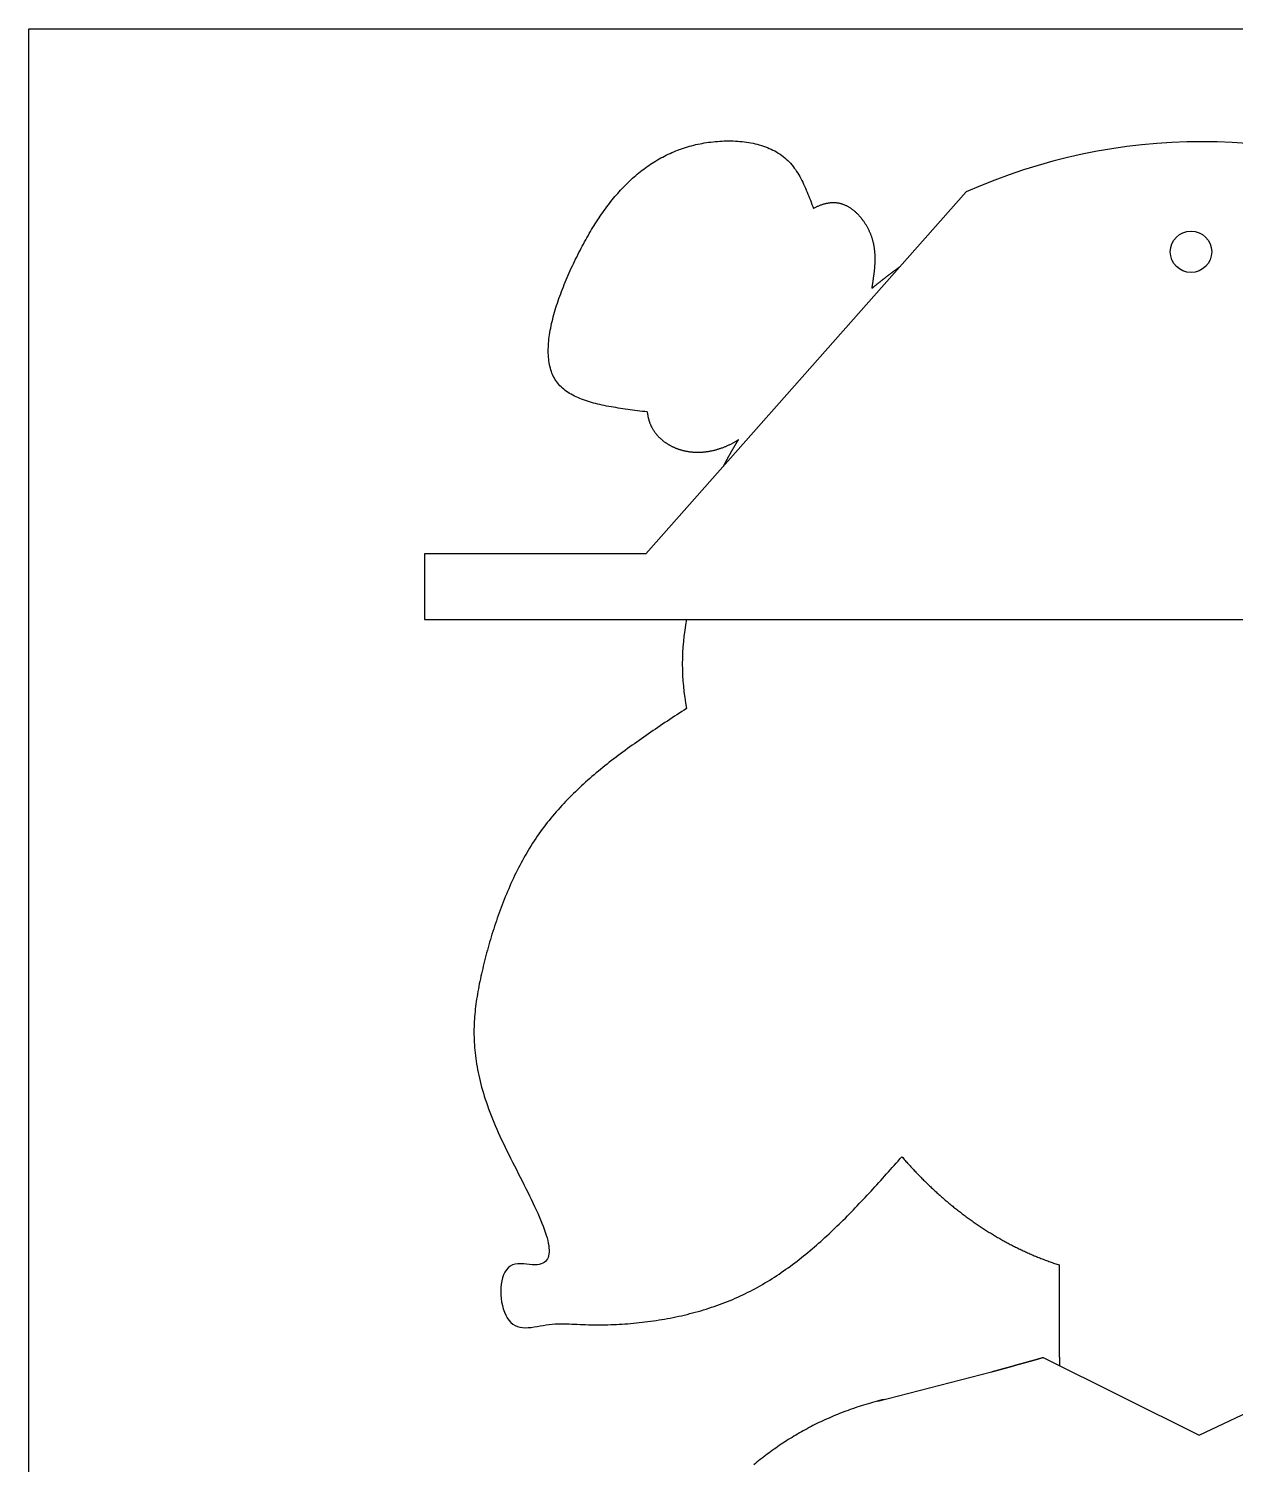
# Model space of a CAD drawing. Header units: millimetres. Extents: x 289 to 9778, y -894 to 6380.
# Drawn here: x 8037 to 8328.6, y 616.8 to 963.6 of the extents above; entities that cross this region are included whole.
import ezdxf

# ---------------------------------------------------------------- set-up
doc = ezdxf.new("R2010")
doc.units = ezdxf.units.MM
doc.layers.add('RANGO', color=6, linetype='Continuous')

msp = doc.modelspace()

# ---------------------------------------------------------------- linework, layer by layer
for p, q in [((8286.02, 664.92), (8286.02, 643.21)), ((8282.12, 642.56), (8319.87, 623.8)), ((8319.87, 623.8), (8363.97, 644.66)), ((8242.18, 632.05), (8269.69, 639.09))]:
    msp.add_line(p, q)
at = {"color": 0}
msp.add_lwpolyline([(8037.04, 963.6), (8607.04, 963.6), (8607.04, 63.6), (8037.04, 63.6)], close=True, dxfattribs=at)
msp.add_lwpolyline([(8453.16, 836.77), (8377.5, 924.19, 0.212606), (8263.59, 924.19), (8186.12, 836.77), (8132.7, 836.77), (8132.7, 829.16), (8132.7, 820.9), (8172.05, 820.9), (8466.9, 820.9), (8489.51, 820.9), (8489.51, 836.77)], format="xyb", close=True)
for points in [[(8186.5, 871.01, 0), (8185.91, 871.09, 0), (8185.31, 871.16, 0), (8184.72, 871.23, 0), (8184.13, 871.31, 0), (8183.53, 871.38, 0), (8182.94, 871.46, 0), (8182.36, 871.54, 0), (8181.77, 871.62, 0), (8181.19, 871.7, 0), (8180.61, 871.78, 0), (8180.03, 871.87, 0), (8179.46, 871.96, 0), (8178.89, 872.05, 0), (8178.33, 872.14, 0), (8177.77, 872.24, 0), (8177.21, 872.34, 0), (8176.67, 872.45, 0), (8176.12, 872.56, 0), (8175.59, 872.67, 0), (8175.06, 872.79, 0), (8174.53, 872.91, 0), (8174.02, 873.04, 0), (8173.51, 873.17, 0), (8173.01, 873.31, 0), (8172.51, 873.46, 0), (8172.03, 873.61, 0), (8171.55, 873.77, 0), (8171.08, 873.93, 0), (8170.63, 874.1, 0), (8170.18, 874.28, 0), (8169.74, 874.47, 0), (8169.32, 874.66, 0), (8168.9, 874.86, 0), (8168.5, 875.07, 0), (8168.1, 875.28, 0), (8167.72, 875.51, 0), (8167.35, 875.74, 0), (8166.99, 875.98, 0), (8166.65, 876.23, 0), (8166.32, 876.5, 0), (8166, 876.77, 0), (8165.7, 877.05, 0), (8165.41, 877.34, 0), (8165.14, 877.64, 0), (8164.88, 877.95, 0), (8164.63, 878.27, 0), (8164.4, 878.61, 0), (8164.19, 878.95, 0), (8163.99, 879.3, 0), (8163.8, 879.67, 0), (8163.63, 880.04, 0), (8163.47, 880.42, 0), (8163.33, 880.82, 0), (8163.2, 881.22, 0), (8163.08, 881.63, 0), (8162.98, 882.04, 0), (8162.88, 882.47, 0), (8162.8, 882.9, 0), (8162.74, 883.35, 0), (8162.68, 883.79, 0), (8162.64, 884.25, 0), (8162.61, 884.71, 0), (8162.59, 885.19, 0), (8162.58, 885.66, 0), (8162.58, 886.15, 0), (8162.6, 886.63, 0), (8162.62, 887.13, 0), (8162.65, 887.63, 0), (8162.7, 888.14, 0), (8162.75, 888.65, 0), (8162.82, 889.16, 0), (8162.89, 889.68, 0), (8162.97, 890.21, 0), (8163.06, 890.74, 0), (8163.16, 891.27, 0), (8163.27, 891.81, 0), (8163.39, 892.35, 0), (8163.52, 892.89, 0), (8163.65, 893.44, 0), (8163.79, 893.99, 0), (8163.94, 894.54, 0), (8164.1, 895.09, 0), (8164.26, 895.65, 0), (8164.43, 896.21, 0), (8164.6, 896.77, 0), (8164.79, 897.33, 0), (8164.98, 897.89, 0), (8165.17, 898.45, 0), (8165.37, 899.01, 0), (8165.58, 899.58, 0), (8165.79, 900.14, 0), (8166.01, 900.71, 0), (8166.23, 901.27, 0), (8166.45, 901.83, 0), (8166.68, 902.39, 0), (8166.92, 902.95, 0), (8167.16, 903.51, 0), (8167.4, 904.07, 0), (8167.64, 904.62, 0), (8167.89, 905.18, 0), (8168.14, 905.73, 0), (8168.4, 906.28, 0), (8168.66, 906.82, 0), (8168.92, 907.37, 0), (8169.18, 907.91, 0), (8169.44, 908.44, 0), (8169.71, 908.98, 0), (8169.98, 909.51, 0), (8170.25, 910.03, 0), (8170.52, 910.55, 0), (8170.79, 911.07, 0), (8171.07, 911.58, 0), (8171.34, 912.09, 0), (8171.62, 912.6, 0), (8171.9, 913.1, 0), (8172.19, 913.6, 0), (8172.47, 914.09, 0), (8172.76, 914.58, 0), (8173.05, 915.07, 0), (8173.34, 915.55, 0), (8173.64, 916.03, 0), (8173.94, 916.5, 0), (8174.24, 916.97, 0), (8174.54, 917.43, 0), (8174.84, 917.89, 0), (8175.15, 918.35, 0), (8175.46, 918.8, 0), (8175.77, 919.24, 0), (8176.08, 919.68, 0), (8176.4, 920.12, 0), (8176.72, 920.55, 0), (8177.04, 920.98, 0), (8177.37, 921.4, 0), (8177.69, 921.82, 0), (8178.02, 922.23, 0), (8178.36, 922.64, 0), (8178.69, 923.04, 0), (8179.03, 923.44, 0), (8179.37, 923.83, 0), (8179.72, 924.22, 0), (8180.06, 924.6, 0), (8180.41, 924.98, 0), (8180.77, 925.35, 0), (8181.12, 925.72, 0), (8181.48, 926.08, 0), (8181.85, 926.44, 0), (8182.21, 926.79, 0), (8182.58, 927.14, 0), (8182.95, 927.48, 0), (8183.33, 927.81, 0), (8183.7, 928.14, 0), (8184.09, 928.46, 0), (8184.47, 928.78, 0), (8184.86, 929.09, 0), (8185.25, 929.4, 0), (8185.64, 929.7, 0), (8186.04, 929.99, 0), (8186.44, 930.28, 0), (8186.85, 930.56, 0), (8187.26, 930.84, 0), (8187.67, 931.11, 0), (8188.09, 931.38, 0), (8188.51, 931.64, 0), (8188.93, 931.89, 0), (8189.36, 932.13, 0), (8189.79, 932.37, 0), (8190.22, 932.61, 0), (8190.66, 932.84, 0), (8191.1, 933.06, 0), (8191.55, 933.27, 0), (8192, 933.48, 0), (8192.45, 933.68, 0), (8192.91, 933.88, 0), (8193.37, 934.07, 0), (8193.84, 934.25, 0), (8194.31, 934.43, 0), (8194.78, 934.59, 0), (8195.26, 934.76, 0), (8195.74, 934.91, 0), (8196.23, 935.06, 0), (8196.72, 935.2, 0), (8197.21, 935.34, 0), (8197.71, 935.46, 0), (8198.22, 935.59, 0), (8198.72, 935.7, 0), (8199.24, 935.81, 0), (8199.75, 935.91, 0), (8200.27, 936, 0), (8200.8, 936.08, 0), (8201.33, 936.16, 0), (8201.86, 936.23, 0), (8202.4, 936.29, 0), (8202.93, 936.35, 0), (8203.47, 936.39, 0), (8204.02, 936.43, 0), (8204.56, 936.46, 0), (8205.1, 936.48, 0), (8205.65, 936.5, 0), (8206.19, 936.5, 0), (8206.73, 936.49, 0), (8207.28, 936.48, 0), (8207.82, 936.46, 0), (8208.36, 936.42, 0), (8208.9, 936.38, 0), (8209.43, 936.33, 0), (8209.96, 936.27, 0), (8210.49, 936.2, 0), (8211.02, 936.11, 0), (8211.54, 936.02, 0), (8212.06, 935.92, 0), (8212.57, 935.81, 0), (8213.07, 935.68, 0), (8213.57, 935.55, 0), (8214.07, 935.4, 0), (8214.55, 935.24, 0), (8215.03, 935.07, 0), (8215.51, 934.89, 0), (8215.97, 934.7, 0), (8216.43, 934.5, 0), (8216.87, 934.28, 0), (8217.31, 934.06, 0), (8217.74, 933.82, 0), (8218.16, 933.56, 0), (8218.57, 933.3, 0), (8218.97, 933.02, 0), (8219.35, 932.73, 0), (8219.73, 932.43, 0), (8220.09, 932.11, 0), (8220.44, 931.78, 0), (8220.77, 931.44, 0), (8221.1, 931.08, 0), (8221.42, 930.72, 0), (8221.72, 930.34, 0), (8222.01, 929.95, 0), (8222.3, 929.55, 0), (8222.57, 929.14, 0), (8222.84, 928.72, 0), (8223.1, 928.3, 0), (8223.35, 927.86, 0), (8223.59, 927.42, 0), (8223.83, 926.97, 0), (8224.06, 926.51, 0), (8224.28, 926.05, 0), (8224.5, 925.58, 0), (8224.71, 925.1, 0), (8224.92, 924.62, 0), (8225.13, 924.14, 0), (8225.33, 923.65, 0), (8225.53, 923.16, 0), (8225.72, 922.67, 0), (8225.91, 922.17, 0), (8226.1, 921.67, 0), (8226.29, 921.17, 0), (8226.48, 920.67, 0), (8226.67, 920.17, 0)], [(8240.78, 900.89, 0), (8240.8, 901.04, 0), (8240.83, 901.2, 0), (8240.86, 901.36, 0), (8240.88, 901.52, 0), (8240.91, 901.68, 0), (8240.93, 901.83, 0), (8240.96, 901.99, 0), (8240.99, 902.15, 0), (8241.01, 902.31, 0), (8241.04, 902.47, 0), (8241.06, 902.62, 0), (8241.09, 902.78, 0), (8241.11, 902.94, 0), (8241.13, 903.1, 0), (8241.16, 903.26, 0), (8241.18, 903.41, 0), (8241.2, 903.57, 0), (8241.23, 903.73, 0), (8241.25, 903.89, 0), (8241.27, 904.04, 0), (8241.29, 904.2, 0), (8241.31, 904.36, 0), (8241.33, 904.52, 0), (8241.35, 904.68, 0), (8241.37, 904.83, 0), (8241.39, 904.99, 0), (8241.4, 905.15, 0), (8241.42, 905.31, 0), (8241.44, 905.46, 0), (8241.45, 905.62, 0), (8241.46, 905.78, 0), (8241.48, 905.94, 0), (8241.49, 906.09, 0), (8241.5, 906.25, 0), (8241.51, 906.41, 0), (8241.52, 906.57, 0), (8241.53, 906.73, 0), (8241.54, 906.88, 0), (8241.55, 907.04, 0), (8241.55, 907.2, 0), (8241.56, 907.36, 0), (8241.56, 907.51, 0), (8241.57, 907.67, 0), (8241.57, 907.83, 0), (8241.57, 907.98, 0), (8241.57, 908.14, 0), (8241.57, 908.3, 0), (8241.56, 908.46, 0), (8241.56, 908.61, 0), (8241.55, 908.77, 0), (8241.55, 908.93, 0), (8241.54, 909.09, 0), (8241.53, 909.24, 0), (8241.52, 909.4, 0), (8241.51, 909.56, 0), (8241.49, 909.71, 0), (8241.48, 909.87, 0), (8241.46, 910.03, 0), (8241.44, 910.18, 0), (8241.42, 910.34, 0), (8241.4, 910.5, 0), (8241.38, 910.66, 0), (8241.36, 910.81, 0), (8241.33, 910.97, 0), (8241.3, 911.13, 0), (8241.27, 911.28, 0), (8241.24, 911.44, 0), (8241.21, 911.6, 0), (8241.18, 911.75, 0), (8241.14, 911.91, 0), (8241.1, 912.07, 0), (8241.06, 912.22, 0), (8241.02, 912.38, 0), (8240.98, 912.53, 0), (8240.93, 912.69, 0), (8240.88, 912.85, 0), (8240.83, 913, 0), (8240.78, 913.16, 0), (8240.73, 913.32, 0), (8240.67, 913.47, 0), (8240.61, 913.63, 0), (8240.55, 913.78, 0), (8240.49, 913.94, 0), (8240.43, 914.09, 0), (8240.36, 914.25, 0), (8240.3, 914.4, 0), (8240.23, 914.56, 0), (8240.16, 914.71, 0), (8240.09, 914.87, 0), (8240.01, 915.02, 0), (8239.93, 915.17, 0), (8239.86, 915.32, 0), (8239.78, 915.47, 0), (8239.69, 915.62, 0), (8239.61, 915.77, 0), (8239.53, 915.92, 0), (8239.44, 916.07, 0), (8239.35, 916.21, 0), (8239.26, 916.36, 0), (8239.17, 916.5, 0), (8239.08, 916.65, 0), (8238.98, 916.79, 0), (8238.89, 916.93, 0), (8238.79, 917.07, 0), (8238.69, 917.21, 0), (8238.59, 917.35, 0), (8238.48, 917.48, 0), (8238.38, 917.62, 0), (8238.28, 917.75, 0), (8238.17, 917.88, 0), (8238.06, 918.01, 0), (8237.95, 918.14, 0), (8237.84, 918.27, 0), (8237.73, 918.39, 0), (8237.61, 918.52, 0), (8237.5, 918.64, 0), (8237.38, 918.76, 0), (8237.26, 918.88, 0), (8237.15, 918.99, 0), (8237.03, 919.11, 0), (8236.9, 919.22, 0), (8236.78, 919.33, 0), (8236.66, 919.44, 0), (8236.53, 919.54, 0), (8236.41, 919.65, 0), (8236.28, 919.75, 0), (8236.15, 919.85, 0), (8236.02, 919.95, 0), (8235.89, 920.04, 0), (8235.76, 920.13, 0), (8235.63, 920.22, 0), (8235.5, 920.31, 0), (8235.36, 920.39, 0), (8235.23, 920.47, 0), (8235.09, 920.55, 0), (8234.95, 920.63, 0), (8234.81, 920.7, 0), (8234.68, 920.78, 0), (8234.54, 920.84, 0), (8234.39, 920.91, 0), (8234.25, 920.97, 0), (8234.11, 921.03, 0), (8233.97, 921.09, 0), (8233.82, 921.14, 0), (8233.68, 921.19, 0), (8233.53, 921.24, 0), (8233.39, 921.28, 0), (8233.24, 921.32, 0), (8233.09, 921.36, 0), (8232.94, 921.39, 0), (8232.8, 921.42, 0), (8232.65, 921.45, 0), (8232.5, 921.47, 0), (8232.35, 921.49, 0), (8232.19, 921.51, 0), (8232.04, 921.52, 0), (8231.89, 921.53, 0), (8231.74, 921.54, 0), (8231.58, 921.54, 0), (8231.43, 921.54, 0), (8231.28, 921.54, 0), (8231.12, 921.53, 0), (8230.97, 921.53, 0), (8230.81, 921.51, 0), (8230.66, 921.5, 0), (8230.5, 921.48, 0), (8230.35, 921.46, 0), (8230.19, 921.44, 0), (8230.04, 921.41, 0), (8229.88, 921.38, 0), (8229.73, 921.35, 0), (8229.57, 921.31, 0), (8229.42, 921.27, 0), (8229.26, 921.23, 0), (8229.11, 921.19, 0), (8228.95, 921.15, 0), (8228.8, 921.1, 0), (8228.64, 921.05, 0), (8228.49, 920.99, 0), (8228.34, 920.94, 0), (8228.18, 920.88, 0), (8228.03, 920.82, 0), (8227.88, 920.75, 0), (8227.72, 920.69, 0), (8227.57, 920.62, 0), (8227.42, 920.55, 0), (8227.27, 920.48, 0), (8227.12, 920.4, 0), (8226.97, 920.33, 0), (8226.82, 920.25, 0), (8226.67, 920.17, 0)], [(8240.78, 900.89, 0), (8240.83, 900.93, 0), (8240.88, 900.97, 0), (8240.94, 901.02, 0), (8240.99, 901.06, 0), (8241.04, 901.1, 0), (8241.09, 901.15, 0), (8241.15, 901.19, 0), (8241.2, 901.24, 0), (8241.25, 901.28, 0), (8241.31, 901.32, 0), (8241.36, 901.37, 0), (8241.41, 901.41, 0), (8241.46, 901.45, 0), (8241.52, 901.5, 0), (8241.57, 901.54, 0), (8241.62, 901.58, 0), (8241.68, 901.63, 0), (8241.73, 901.67, 0), (8241.78, 901.71, 0), (8241.84, 901.75, 0), (8241.89, 901.8, 0), (8241.94, 901.84, 0), (8241.99, 901.88, 0), (8242.05, 901.93, 0), (8242.1, 901.97, 0), (8242.15, 902.01, 0), (8242.21, 902.06, 0), (8242.26, 902.1, 0), (8242.31, 902.14, 0), (8242.37, 902.18, 0), (8242.42, 902.23, 0), (8242.47, 902.27, 0), (8242.53, 902.31, 0), (8242.58, 902.35, 0), (8242.63, 902.4, 0), (8242.69, 902.44, 0), (8242.74, 902.48, 0), (8242.79, 902.52, 0), (8242.85, 902.57, 0), (8242.9, 902.61, 0), (8242.95, 902.65, 0), (8243.01, 902.69, 0), (8243.06, 902.74, 0), (8243.11, 902.78, 0), (8243.17, 902.82, 0), (8243.22, 902.86, 0), (8243.27, 902.9, 0), (8243.33, 902.95, 0), (8243.38, 902.99, 0), (8243.44, 903.03, 0), (8243.49, 903.07, 0), (8243.54, 903.12, 0), (8243.6, 903.16, 0), (8243.65, 903.2, 0), (8243.7, 903.24, 0), (8243.76, 903.28, 0), (8243.81, 903.32, 0), (8243.86, 903.37, 0), (8243.92, 903.41, 0), (8243.97, 903.45, 0), (8244.03, 903.49, 0), (8244.08, 903.53, 0), (8244.13, 903.57, 0), (8244.19, 903.62, 0), (8244.24, 903.66, 0), (8244.3, 903.7, 0), (8244.35, 903.74, 0), (8244.4, 903.78, 0), (8244.46, 903.82, 0), (8244.51, 903.87, 0), (8244.57, 903.91, 0), (8244.62, 903.95, 0), (8244.67, 903.99, 0), (8244.73, 904.03, 0), (8244.78, 904.07, 0), (8244.84, 904.11, 0), (8244.89, 904.15, 0), (8244.94, 904.19, 0), (8245, 904.24, 0), (8245.05, 904.28, 0), (8245.11, 904.32, 0), (8245.16, 904.36, 0), (8245.21, 904.4, 0), (8245.27, 904.44, 0), (8245.32, 904.48, 0), (8245.38, 904.52, 0), (8245.43, 904.56, 0), (8245.49, 904.6, 0), (8245.54, 904.64, 0), (8245.59, 904.68, 0), (8245.65, 904.73, 0), (8245.7, 904.77, 0), (8245.76, 904.81, 0), (8245.81, 904.85, 0), (8245.87, 904.89, 0), (8245.92, 904.93, 0), (8245.97, 904.97, 0), (8246.03, 905.01, 0), (8246.08, 905.05, 0), (8246.14, 905.09, 0), (8246.19, 905.13, 0), (8246.25, 905.17, 0), (8246.3, 905.21, 0), (8246.36, 905.25, 0), (8246.41, 905.29, 0), (8246.47, 905.33, 0), (8246.52, 905.37, 0), (8246.57, 905.41, 0), (8246.63, 905.45, 0), (8246.68, 905.49, 0), (8246.74, 905.53, 0), (8246.79, 905.57, 0), (8246.85, 905.61, 0), (8246.9, 905.65, 0), (8246.96, 905.69, 0), (8247.01, 905.73, 0), (8247.07, 905.77, 0), (8247.12, 905.81, 0), (8247.18, 905.85, 0), (8247.23, 905.89, 0), (8247.29, 905.93, 0), (8247.34, 905.97, 0), (8247.4, 906, 0), (8247.45, 906.04, 0), (8247.51, 906.08, 0), (8247.56, 906.12, 0), (8247.62, 906.16, 0)], [(8186.5, 871.01, 0), (8186.51, 870.89, 0), (8186.53, 870.76, 0), (8186.55, 870.64, 0), (8186.56, 870.52, 0), (8186.58, 870.39, 0), (8186.6, 870.27, 0), (8186.62, 870.15, 0), (8186.65, 870.02, 0), (8186.67, 869.9, 0), (8186.7, 869.78, 0), (8186.72, 869.66, 0), (8186.75, 869.54, 0), (8186.78, 869.42, 0), (8186.81, 869.3, 0), (8186.84, 869.18, 0), (8186.88, 869.06, 0), (8186.91, 868.95, 0), (8186.95, 868.83, 0), (8186.98, 868.71, 0), (8187.02, 868.6, 0), (8187.06, 868.48, 0), (8187.11, 868.37, 0), (8187.15, 868.25, 0), (8187.2, 868.14, 0), (8187.24, 868.02, 0), (8187.29, 867.91, 0), (8187.34, 867.8, 0), (8187.39, 867.69, 0), (8187.45, 867.58, 0), (8187.5, 867.47, 0), (8187.56, 867.36, 0), (8187.61, 867.25, 0), (8187.67, 867.14, 0), (8187.73, 867.03, 0), (8187.8, 866.92, 0), (8187.86, 866.82, 0), (8187.92, 866.71, 0), (8187.99, 866.61, 0), (8188.06, 866.5, 0), (8188.13, 866.4, 0), (8188.2, 866.3, 0), (8188.27, 866.19, 0), (8188.34, 866.09, 0), (8188.42, 865.99, 0), (8188.5, 865.89, 0), (8188.57, 865.79, 0), (8188.65, 865.7, 0), (8188.73, 865.6, 0), (8188.82, 865.5, 0), (8188.9, 865.4, 0), (8188.98, 865.31, 0), (8189.07, 865.22, 0), (8189.16, 865.12, 0), (8189.24, 865.03, 0), (8189.33, 864.94, 0), (8189.43, 864.85, 0), (8189.52, 864.76, 0), (8189.61, 864.67, 0), (8189.71, 864.58, 0), (8189.8, 864.49, 0), (8189.9, 864.41, 0), (8190, 864.32, 0), (8190.1, 864.24, 0), (8190.2, 864.15, 0), (8190.3, 864.07, 0), (8190.4, 863.99, 0), (8190.51, 863.91, 0), (8190.61, 863.83, 0), (8190.72, 863.75, 0), (8190.83, 863.67, 0), (8190.94, 863.6, 0), (8191.05, 863.52, 0), (8191.16, 863.45, 0), (8191.27, 863.38, 0), (8191.39, 863.3, 0), (8191.5, 863.23, 0), (8191.62, 863.16, 0), (8191.73, 863.09, 0), (8191.85, 863.03, 0), (8191.97, 862.96, 0), (8192.09, 862.89, 0), (8192.21, 862.83, 0), (8192.33, 862.77, 0), (8192.45, 862.7, 0), (8192.58, 862.64, 0), (8192.7, 862.58, 0), (8192.83, 862.53, 0), (8192.96, 862.47, 0), (8193.08, 862.41, 0), (8193.21, 862.36, 0), (8193.34, 862.3, 0), (8193.47, 862.25, 0), (8193.6, 862.2, 0), (8193.74, 862.15, 0), (8193.87, 862.1, 0), (8194, 862.05, 0), (8194.14, 862.01, 0), (8194.28, 861.96, 0), (8194.41, 861.92, 0), (8194.55, 861.88, 0), (8194.69, 861.84, 0), (8194.83, 861.8, 0), (8194.97, 861.76, 0), (8195.11, 861.72, 0), (8195.25, 861.69, 0), (8195.39, 861.66, 0), (8195.54, 861.62, 0), (8195.68, 861.59, 0), (8195.83, 861.56, 0), (8195.97, 861.53, 0), (8196.12, 861.51, 0), (8196.26, 861.48, 0), (8196.41, 861.46, 0), (8196.56, 861.44, 0), (8196.71, 861.41, 0), (8196.86, 861.39, 0), (8197.01, 861.38, 0), (8197.16, 861.36, 0), (8197.31, 861.35, 0), (8197.47, 861.33, 0), (8197.62, 861.32, 0), (8197.77, 861.31, 0), (8197.93, 861.3, 0), (8198.08, 861.29, 0), (8198.24, 861.29, 0), (8198.39, 861.28, 0), (8198.55, 861.28, 0), (8198.71, 861.28, 0), (8198.87, 861.28, 0), (8199.03, 861.28, 0), (8199.18, 861.29, 0), (8199.34, 861.29, 0), (8199.5, 861.3, 0), (8199.67, 861.31, 0), (8199.83, 861.32, 0), (8199.99, 861.33, 0), (8200.15, 861.35, 0), (8200.31, 861.36, 0), (8200.48, 861.38, 0), (8200.64, 861.4, 0), (8200.8, 861.42, 0), (8200.97, 861.44, 0), (8201.13, 861.47, 0), (8201.3, 861.49, 0), (8201.46, 861.52, 0), (8201.63, 861.55, 0), (8201.8, 861.58, 0), (8201.96, 861.62, 0), (8202.13, 861.65, 0), (8202.3, 861.69, 0), (8202.47, 861.73, 0), (8202.63, 861.77, 0), (8202.8, 861.81, 0), (8202.97, 861.85, 0), (8203.14, 861.9, 0), (8203.31, 861.95, 0), (8203.47, 862, 0), (8203.64, 862.05, 0), (8203.81, 862.1, 0), (8203.98, 862.15, 0), (8204.14, 862.2, 0), (8204.31, 862.26, 0), (8204.47, 862.32, 0), (8204.64, 862.38, 0), (8204.8, 862.44, 0), (8204.96, 862.5, 0), (8205.13, 862.56, 0), (8205.29, 862.63, 0), (8205.45, 862.69, 0), (8205.61, 862.76, 0), (8205.76, 862.82, 0), (8205.92, 862.89, 0), (8206.08, 862.96, 0), (8206.23, 863.03, 0), (8206.38, 863.1, 0), (8206.53, 863.18, 0), (8206.68, 863.25, 0), (8206.83, 863.32, 0), (8206.98, 863.4, 0), (8207.12, 863.48, 0), (8207.27, 863.55, 0), (8207.41, 863.63, 0), (8207.55, 863.71, 0), (8207.68, 863.79, 0), (8207.82, 863.87, 0), (8207.95, 863.95, 0), (8208.08, 864.03, 0), (8208.21, 864.11, 0), (8208.33, 864.19, 0), (8208.46, 864.28, 0), (8208.58, 864.36, 0)], [(8205, 858.07, 0), (8205.02, 858.12, 0), (8205.05, 858.17, 0), (8205.08, 858.22, 0), (8205.1, 858.27, 0), (8205.13, 858.32, 0), (8205.16, 858.37, 0), (8205.18, 858.42, 0), (8205.21, 858.47, 0), (8205.24, 858.52, 0), (8205.26, 858.57, 0), (8205.29, 858.62, 0), (8205.32, 858.67, 0), (8205.34, 858.72, 0), (8205.37, 858.77, 0), (8205.4, 858.82, 0), (8205.42, 858.87, 0), (8205.45, 858.92, 0), (8205.48, 858.97, 0), (8205.5, 859.02, 0), (8205.53, 859.07, 0), (8205.56, 859.12, 0), (8205.58, 859.17, 0), (8205.61, 859.22, 0), (8205.64, 859.27, 0), (8205.67, 859.32, 0), (8205.69, 859.37, 0), (8205.72, 859.42, 0), (8205.75, 859.47, 0), (8205.77, 859.52, 0), (8205.8, 859.57, 0), (8205.83, 859.62, 0), (8205.86, 859.67, 0), (8205.88, 859.72, 0), (8205.91, 859.77, 0), (8205.94, 859.82, 0), (8205.97, 859.87, 0), (8205.99, 859.92, 0), (8206.02, 859.97, 0), (8206.05, 860.02, 0), (8206.08, 860.07, 0), (8206.1, 860.12, 0), (8206.13, 860.17, 0), (8206.16, 860.22, 0), (8206.19, 860.27, 0), (8206.21, 860.32, 0), (8206.24, 860.37, 0), (8206.27, 860.42, 0), (8206.3, 860.47, 0), (8206.32, 860.52, 0), (8206.35, 860.57, 0), (8206.38, 860.62, 0), (8206.41, 860.67, 0), (8206.44, 860.72, 0), (8206.46, 860.77, 0), (8206.49, 860.82, 0), (8206.52, 860.87, 0), (8206.55, 860.92, 0), (8206.58, 860.97, 0), (8206.6, 861.01, 0), (8206.63, 861.06, 0), (8206.66, 861.11, 0), (8206.69, 861.16, 0), (8206.72, 861.21, 0), (8206.75, 861.26, 0), (8206.77, 861.31, 0), (8206.8, 861.36, 0), (8206.83, 861.41, 0), (8206.86, 861.46, 0), (8206.89, 861.51, 0), (8206.92, 861.56, 0), (8206.94, 861.61, 0), (8206.97, 861.66, 0), (8207, 861.71, 0), (8207.03, 861.76, 0), (8207.06, 861.81, 0), (8207.09, 861.86, 0), (8207.11, 861.91, 0), (8207.14, 861.95, 0), (8207.17, 862, 0), (8207.2, 862.05, 0), (8207.23, 862.1, 0), (8207.26, 862.15, 0), (8207.29, 862.2, 0), (8207.32, 862.25, 0), (8207.34, 862.3, 0), (8207.37, 862.35, 0), (8207.4, 862.4, 0), (8207.43, 862.45, 0), (8207.46, 862.5, 0), (8207.49, 862.55, 0), (8207.52, 862.6, 0), (8207.55, 862.65, 0), (8207.58, 862.69, 0), (8207.6, 862.74, 0), (8207.63, 862.79, 0), (8207.66, 862.84, 0), (8207.69, 862.89, 0), (8207.72, 862.94, 0), (8207.75, 862.99, 0), (8207.78, 863.04, 0), (8207.81, 863.09, 0), (8207.84, 863.14, 0), (8207.87, 863.19, 0), (8207.9, 863.23, 0), (8207.93, 863.28, 0), (8207.96, 863.33, 0), (8207.98, 863.38, 0), (8208.01, 863.43, 0), (8208.04, 863.48, 0), (8208.07, 863.53, 0), (8208.1, 863.58, 0), (8208.13, 863.63, 0), (8208.16, 863.68, 0), (8208.19, 863.73, 0), (8208.22, 863.77, 0), (8208.25, 863.82, 0), (8208.28, 863.87, 0), (8208.31, 863.92, 0), (8208.34, 863.97, 0), (8208.37, 864.02, 0), (8208.4, 864.07, 0), (8208.43, 864.12, 0), (8208.46, 864.17, 0), (8208.49, 864.21, 0), (8208.52, 864.26, 0), (8208.55, 864.31, 0), (8208.58, 864.36, 0)], [(8195.99, 799.39, 0), (8195.41, 799, 0), (8194.83, 798.62, 0), (8194.25, 798.24, 0), (8193.67, 797.86, 0), (8193.1, 797.48, 0), (8192.52, 797.1, 0), (8191.94, 796.71, 0), (8191.36, 796.33, 0), (8190.78, 795.95, 0), (8190.21, 795.56, 0), (8189.63, 795.18, 0), (8189.06, 794.79, 0), (8188.48, 794.4, 0), (8187.91, 794.02, 0), (8187.34, 793.63, 0), (8186.77, 793.24, 0), (8186.2, 792.85, 0), (8185.63, 792.45, 0), (8185.07, 792.06, 0), (8184.5, 791.66, 0), (8183.94, 791.27, 0), (8183.38, 790.87, 0), (8182.82, 790.47, 0), (8182.26, 790.07, 0), (8181.7, 789.67, 0), (8181.15, 789.26, 0), (8180.6, 788.85, 0), (8180.05, 788.44, 0), (8179.5, 788.03, 0), (8178.96, 787.62, 0), (8178.41, 787.21, 0), (8177.87, 786.79, 0), (8177.33, 786.37, 0), (8176.8, 785.95, 0), (8176.27, 785.52, 0), (8175.74, 785.09, 0), (8175.21, 784.66, 0), (8174.68, 784.23, 0), (8174.16, 783.8, 0), (8173.65, 783.36, 0), (8173.13, 782.92, 0), (8172.62, 782.47, 0), (8172.11, 782.02, 0), (8171.61, 781.57, 0), (8171.1, 781.12, 0), (8170.61, 780.66, 0), (8170.11, 780.2, 0), (8169.62, 779.74, 0), (8169.14, 779.27, 0), (8168.65, 778.8, 0), (8168.17, 778.33, 0), (8167.7, 777.85, 0), (8167.23, 777.37, 0), (8166.76, 776.88, 0), (8166.3, 776.39, 0), (8165.84, 775.9, 0), (8165.39, 775.4, 0), (8164.94, 774.9, 0), (8164.49, 774.39, 0), (8164.05, 773.88, 0), (8163.62, 773.36, 0), (8163.19, 772.84, 0), (8162.76, 772.32, 0), (8162.34, 771.79, 0), (8161.93, 771.26, 0), (8161.52, 770.72, 0), (8161.11, 770.18, 0), (8160.71, 769.63, 0), (8160.32, 769.07, 0), (8159.93, 768.52, 0), (8159.55, 767.95, 0), (8159.17, 767.39, 0), (8158.8, 766.81, 0), (8158.43, 766.23, 0), (8158.07, 765.65, 0), (8157.72, 765.06, 0), (8157.37, 764.47, 0), (8157.02, 763.88, 0), (8156.68, 763.28, 0), (8156.35, 762.67, 0), (8156.02, 762.06, 0), (8155.69, 761.45, 0), (8155.38, 760.84, 0), (8155.06, 760.22, 0), (8154.75, 759.6, 0), (8154.45, 758.98, 0), (8154.15, 758.35, 0), (8153.86, 757.72, 0), (8153.57, 757.09, 0), (8153.29, 756.46, 0), (8153.01, 755.82, 0), (8152.74, 755.18, 0), (8152.47, 754.54, 0), (8152.2, 753.9, 0), (8151.94, 753.26, 0), (8151.69, 752.61, 0), (8151.44, 751.97, 0), (8151.19, 751.32, 0), (8150.95, 750.67, 0), (8150.72, 750.03, 0), (8150.48, 749.38, 0), (8150.26, 748.73, 0), (8150.03, 748.08, 0), (8149.82, 747.43, 0), (8149.6, 746.78, 0), (8149.39, 746.13, 0), (8149.19, 745.48, 0), (8148.98, 744.83, 0), (8148.79, 744.19, 0), (8148.59, 743.54, 0), (8148.41, 742.89, 0), (8148.22, 742.25, 0), (8148.04, 741.61, 0), (8147.86, 740.96, 0), (8147.69, 740.32, 0), (8147.52, 739.69, 0), (8147.36, 739.05, 0), (8147.2, 738.42, 0), (8147.04, 737.78, 0), (8146.88, 737.15, 0), (8146.73, 736.53, 0), (8146.59, 735.9, 0), (8146.45, 735.28, 0), (8146.31, 734.66, 0), (8146.17, 734.05, 0), (8146.04, 733.43, 0), (8145.92, 732.82, 0), (8145.8, 732.21, 0), (8145.68, 731.6, 0), (8145.57, 731, 0), (8145.46, 730.39, 0), (8145.36, 729.78, 0), (8145.27, 729.18, 0), (8145.18, 728.57, 0), (8145.1, 727.97, 0), (8145.02, 727.36, 0), (8144.95, 726.76, 0), (8144.88, 726.15, 0), (8144.83, 725.54, 0), (8144.78, 724.93, 0), (8144.73, 724.32, 0), (8144.69, 723.71, 0), (8144.67, 723.1, 0), (8144.64, 722.48, 0), (8144.63, 721.86, 0), (8144.62, 721.24, 0), (8144.63, 720.62, 0), (8144.64, 719.99, 0), (8144.66, 719.36, 0), (8144.68, 718.73, 0), (8144.72, 718.09, 0), (8144.77, 717.45, 0), (8144.82, 716.81, 0), (8144.89, 716.16, 0), (8144.96, 715.5, 0), (8145.05, 714.84, 0), (8145.14, 714.18, 0), (8145.25, 713.51, 0), (8145.36, 712.83, 0), (8145.49, 712.15, 0), (8145.62, 711.46, 0), (8145.77, 710.77, 0), (8145.93, 710.06, 0), (8146.1, 709.36, 0), (8146.28, 708.64, 0), (8146.47, 707.92, 0), (8146.68, 707.19, 0), (8146.89, 706.45, 0), (8147.12, 705.7, 0), (8147.36, 704.95, 0), (8147.62, 704.19, 0), (8147.89, 703.42, 0), (8148.17, 702.64, 0), (8148.46, 701.85, 0), (8148.77, 701.05, 0), (8149.09, 700.24, 0), (8149.42, 699.42, 0), (8149.77, 698.59, 0), (8150.13, 697.75, 0), (8150.51, 696.9, 0), (8150.9, 696.04, 0), (8151.3, 695.17, 0), (8151.72, 694.28, 0), (8152.15, 693.4, 0), (8152.59, 692.5, 0), (8153.03, 691.6, 0), (8153.48, 690.69, 0), (8153.94, 689.78, 0), (8154.4, 688.87, 0), (8154.87, 687.96, 0), (8155.33, 687.05, 0), (8155.79, 686.14, 0), (8156.25, 685.23, 0), (8156.71, 684.33, 0), (8157.16, 683.43, 0), (8157.61, 682.54, 0), (8158.04, 681.66, 0), (8158.47, 680.79, 0), (8158.88, 679.93, 0), (8159.28, 679.07, 0), (8159.67, 678.24, 0), (8160.05, 677.41, 0), (8160.4, 676.6, 0), (8160.74, 675.81, 0), (8161.05, 675.04, 0), (8161.35, 674.28, 0), (8161.62, 673.55, 0), (8161.86, 672.83, 0), (8162.08, 672.14, 0), (8162.28, 671.47, 0), (8162.44, 670.83, 0), (8162.57, 670.22, 0), (8162.68, 669.63, 0), (8162.74, 669.07, 0), (8162.77, 668.54, 0), (8162.77, 668.04, 0), (8162.73, 667.58, 0), (8162.65, 667.15, 0), (8162.52, 666.75, 0), (8162.36, 666.39, 0), (8162.15, 666.07, 0), (8161.89, 665.79, 0), (8161.59, 665.54, 0), (8161.24, 665.34, 0), (8160.84, 665.18, 0), (8160.39, 665.06, 0), (8159.88, 664.99, 0), (8159.32, 664.96, 0), (8158.71, 664.99, 0), (8158.05, 665.04, 0), (8157.35, 665.12, 0), (8156.64, 665.18, 0), (8155.93, 665.22, 0), (8155.23, 665.21, 0), (8154.57, 665.12, 0), (8153.95, 664.94, 0), (8153.4, 664.64, 0), (8152.91, 664.25, 0), (8152.48, 663.76, 0), (8152.11, 663.19, 0), (8151.8, 662.54, 0), (8151.54, 661.84, 0), (8151.35, 661.08, 0), (8151.2, 660.28, 0), (8151.12, 659.44, 0), (8151.09, 658.59, 0), (8151.11, 657.72, 0), (8151.18, 656.85, 0), (8151.3, 655.99, 0), (8151.48, 655.15, 0), (8151.7, 654.33, 0), (8151.97, 653.56, 0), (8152.29, 652.83, 0), (8152.65, 652.16, 0), (8153.06, 651.56, 0), (8153.51, 651.05, 0), (8154.01, 650.62, 0), (8154.55, 650.28, 0), (8155.12, 650.04, 0), (8155.73, 649.88, 0), (8156.37, 649.79, 0), (8157.04, 649.76, 0), (8157.73, 649.78, 0), (8158.43, 649.85, 0), (8159.15, 649.95, 0), (8159.88, 650.06, 0), (8160.61, 650.2, 0), (8161.34, 650.33, 0), (8162.08, 650.46, 0), (8162.8, 650.56, 0), (8163.51, 650.65, 0), (8164.21, 650.7, 0), (8164.9, 650.73, 0), (8165.59, 650.74, 0), (8166.26, 650.74, 0), (8166.93, 650.72, 0), (8167.6, 650.69, 0), (8168.26, 650.66, 0), (8168.92, 650.62, 0), (8169.59, 650.59, 0), (8170.25, 650.56, 0), (8170.92, 650.53, 0), (8171.59, 650.51, 0), (8172.26, 650.49, 0), (8172.94, 650.48, 0), (8173.61, 650.47, 0), (8174.29, 650.47, 0), (8174.96, 650.47, 0), (8175.64, 650.47, 0), (8176.32, 650.48, 0), (8177, 650.5, 0), (8177.69, 650.52, 0), (8178.37, 650.55, 0), (8179.05, 650.58, 0), (8179.74, 650.61, 0), (8180.42, 650.65, 0), (8181.11, 650.69, 0), (8181.8, 650.74, 0), (8182.48, 650.8, 0), (8183.17, 650.86, 0), (8183.86, 650.92, 0), (8184.54, 650.99, 0), (8185.23, 651.07, 0), (8185.91, 651.15, 0), (8186.6, 651.23, 0), (8187.29, 651.32, 0), (8187.97, 651.42, 0), (8188.66, 651.52, 0), (8189.34, 651.63, 0), (8190.02, 651.74, 0), (8190.7, 651.86, 0), (8191.38, 651.98, 0), (8192.06, 652.11, 0), (8192.74, 652.24, 0), (8193.42, 652.38, 0), (8194.09, 652.52, 0), (8194.77, 652.67, 0), (8195.44, 652.83, 0), (8196.11, 652.99, 0), (8196.78, 653.16, 0), (8197.45, 653.33, 0), (8198.11, 653.51, 0), (8198.77, 653.69, 0), (8199.43, 653.88, 0), (8200.09, 654.08, 0), (8200.75, 654.28, 0), (8201.4, 654.49, 0), (8202.05, 654.7, 0), (8202.7, 654.92, 0), (8203.34, 655.14, 0), (8203.99, 655.38, 0), (8204.62, 655.61, 0), (8205.26, 655.86, 0), (8205.89, 656.11, 0), (8206.52, 656.36, 0), (8207.15, 656.62, 0), (8207.77, 656.89, 0), (8208.39, 657.16, 0), (8209, 657.44, 0), (8209.61, 657.73, 0), (8210.22, 658.02, 0), (8210.82, 658.32, 0), (8211.42, 658.63, 0), (8212.01, 658.94, 0), (8212.61, 659.25, 0), (8213.19, 659.58, 0), (8213.78, 659.9, 0), (8214.36, 660.24, 0), (8214.94, 660.58, 0), (8215.51, 660.92, 0), (8216.08, 661.27, 0), (8216.65, 661.63, 0), (8217.21, 661.99, 0), (8217.78, 662.35, 0), (8218.33, 662.72, 0), (8218.89, 663.1, 0), (8219.44, 663.48, 0), (8219.99, 663.87, 0), (8220.53, 664.26, 0), (8221.08, 664.65, 0), (8221.62, 665.05, 0), (8222.16, 665.45, 0), (8222.69, 665.86, 0), (8223.22, 666.27, 0), (8223.75, 666.69, 0), (8224.28, 667.11, 0), (8224.8, 667.54, 0), (8225.33, 667.97, 0), (8225.85, 668.4, 0), (8226.36, 668.84, 0), (8226.88, 669.28, 0), (8227.39, 669.72, 0), (8227.9, 670.17, 0), (8228.41, 670.62, 0), (8228.92, 671.07, 0), (8229.42, 671.53, 0), (8229.92, 671.99, 0), (8230.42, 672.45, 0), (8230.92, 672.92, 0), (8231.42, 673.39, 0), (8231.91, 673.86, 0), (8232.4, 674.34, 0), (8232.89, 674.82, 0), (8233.38, 675.3, 0), (8233.87, 675.78, 0), (8234.36, 676.27, 0), (8234.84, 676.76, 0), (8235.33, 677.25, 0), (8235.81, 677.74, 0), (8236.29, 678.24, 0), (8236.77, 678.73, 0), (8237.25, 679.23, 0), (8237.72, 679.74, 0), (8238.2, 680.24, 0), (8238.68, 680.74, 0), (8239.15, 681.25, 0), (8239.62, 681.76, 0), (8240.09, 682.27, 0), (8240.56, 682.78, 0), (8241.04, 683.29, 0), (8241.5, 683.8, 0), (8241.97, 684.32, 0), (8242.44, 684.83, 0), (8242.91, 685.35, 0), (8243.38, 685.87, 0), (8243.84, 686.39, 0), (8244.31, 686.91, 0), (8244.77, 687.42, 0), (8245.24, 687.95, 0), (8245.7, 688.47, 0), (8246.17, 688.99, 0), (8246.63, 689.51, 0), (8247.1, 690.03, 0), (8247.56, 690.55, 0), (8248.02, 691.08, 0)], [(8248.02, 691.08, 0), (8248.22, 690.85, 0), (8248.41, 690.63, 0), (8248.61, 690.4, 0), (8248.81, 690.18, 0), (8249, 689.96, 0), (8249.2, 689.74, 0), (8249.4, 689.52, 0), (8249.6, 689.3, 0), (8249.8, 689.08, 0), (8250, 688.86, 0), (8250.2, 688.64, 0), (8250.4, 688.42, 0), (8250.6, 688.2, 0), (8250.8, 687.99, 0), (8251, 687.77, 0), (8251.21, 687.55, 0), (8251.41, 687.34, 0), (8251.62, 687.12, 0), (8251.82, 686.91, 0), (8252.03, 686.7, 0), (8252.24, 686.49, 0), (8252.44, 686.27, 0), (8252.65, 686.06, 0), (8252.86, 685.85, 0), (8253.07, 685.64, 0), (8253.28, 685.43, 0), (8253.49, 685.22, 0), (8253.7, 685.02, 0), (8253.91, 684.81, 0), (8254.12, 684.6, 0), (8254.34, 684.4, 0), (8254.55, 684.19, 0), (8254.76, 683.99, 0), (8254.98, 683.78, 0), (8255.19, 683.58, 0), (8255.41, 683.38, 0), (8255.63, 683.18, 0), (8255.84, 682.97, 0), (8256.06, 682.77, 0), (8256.28, 682.57, 0), (8256.5, 682.38, 0), (8256.72, 682.18, 0), (8256.94, 681.98, 0), (8257.16, 681.78, 0), (8257.38, 681.59, 0), (8257.6, 681.39, 0), (8257.82, 681.2, 0), (8258.04, 681, 0), (8258.27, 680.81, 0), (8258.49, 680.62, 0), (8258.72, 680.43, 0), (8258.94, 680.24, 0), (8259.17, 680.05, 0), (8259.39, 679.86, 0), (8259.62, 679.67, 0), (8259.85, 679.48, 0), (8260.08, 679.29, 0), (8260.3, 679.11, 0), (8260.53, 678.92, 0), (8260.76, 678.74, 0), (8260.99, 678.55, 0), (8261.22, 678.37, 0), (8261.46, 678.19, 0), (8261.69, 678.01, 0), (8261.92, 677.83, 0), (8262.15, 677.65, 0), (8262.39, 677.47, 0), (8262.62, 677.29, 0), (8262.85, 677.11, 0), (8263.09, 676.93, 0), (8263.33, 676.76, 0), (8263.56, 676.58, 0), (8263.8, 676.41, 0), (8264.04, 676.24, 0), (8264.27, 676.06, 0), (8264.51, 675.89, 0), (8264.75, 675.72, 0), (8264.99, 675.55, 0), (8265.23, 675.38, 0), (8265.47, 675.21, 0), (8265.71, 675.05, 0), (8265.95, 674.88, 0), (8266.2, 674.72, 0), (8266.44, 674.55, 0), (8266.68, 674.39, 0), (8266.93, 674.22, 0), (8267.17, 674.06, 0), (8267.41, 673.9, 0), (8267.66, 673.74, 0), (8267.91, 673.58, 0), (8268.15, 673.42, 0), (8268.4, 673.27, 0), (8268.65, 673.11, 0), (8268.89, 672.95, 0), (8269.14, 672.8, 0), (8269.39, 672.65, 0), (8269.64, 672.49, 0), (8269.89, 672.34, 0), (8270.14, 672.19, 0), (8270.39, 672.04, 0), (8270.64, 671.89, 0), (8270.9, 671.74, 0), (8271.15, 671.59, 0), (8271.4, 671.45, 0), (8271.65, 671.3, 0), (8271.91, 671.16, 0), (8272.16, 671.02, 0), (8272.42, 670.87, 0), (8272.67, 670.73, 0), (8272.93, 670.59, 0), (8273.18, 670.45, 0), (8273.44, 670.31, 0), (8273.7, 670.18, 0), (8273.96, 670.04, 0), (8274.21, 669.9, 0), (8274.47, 669.77, 0), (8274.73, 669.64, 0), (8274.99, 669.5, 0), (8275.25, 669.37, 0), (8275.51, 669.24, 0), (8275.77, 669.11, 0), (8276.04, 668.98, 0), (8276.3, 668.86, 0), (8276.56, 668.73, 0), (8276.82, 668.6, 0), (8277.09, 668.48, 0), (8277.35, 668.36, 0), (8277.62, 668.23, 0), (8277.88, 668.11, 0), (8278.15, 667.99, 0), (8278.41, 667.87, 0), (8278.68, 667.75, 0), (8278.94, 667.63, 0), (8279.21, 667.52, 0), (8279.48, 667.4, 0), (8279.75, 667.29, 0), (8280.01, 667.17, 0), (8280.28, 667.06, 0), (8280.55, 666.95, 0), (8280.82, 666.84, 0), (8281.09, 666.73, 0), (8281.36, 666.62, 0), (8281.63, 666.51, 0), (8281.9, 666.41, 0), (8282.18, 666.3, 0), (8282.45, 666.2, 0), (8282.72, 666.09, 0), (8282.99, 665.99, 0), (8283.27, 665.89, 0), (8283.54, 665.79, 0), (8283.81, 665.69, 0), (8284.09, 665.59, 0), (8284.36, 665.49, 0), (8284.64, 665.39, 0), (8284.91, 665.3, 0), (8285.19, 665.2, 0), (8285.47, 665.11, 0), (8285.74, 665.02, 0), (8286.02, 664.92, 0)], [(8269.7, 639.09, 0), (8269.79, 639.12, 0), (8269.89, 639.15, 0), (8269.99, 639.18, 0), (8270.09, 639.2, 0), (8270.18, 639.23, 0), (8270.28, 639.26, 0), (8270.38, 639.29, 0), (8270.48, 639.31, 0), (8270.58, 639.34, 0), (8270.67, 639.37, 0), (8270.77, 639.39, 0), (8270.87, 639.42, 0), (8270.97, 639.45, 0), (8271.07, 639.48, 0), (8271.16, 639.5, 0), (8271.26, 639.53, 0), (8271.36, 639.56, 0), (8271.46, 639.59, 0), (8271.55, 639.61, 0), (8271.65, 639.64, 0), (8271.75, 639.67, 0), (8271.85, 639.69, 0), (8271.95, 639.72, 0), (8272.04, 639.75, 0), (8272.14, 639.78, 0), (8272.24, 639.8, 0), (8272.34, 639.83, 0), (8272.43, 639.86, 0), (8272.53, 639.89, 0), (8272.63, 639.91, 0), (8272.73, 639.94, 0), (8272.83, 639.97, 0), (8272.92, 639.99, 0), (8273.02, 640.02, 0), (8273.12, 640.05, 0), (8273.22, 640.08, 0), (8273.32, 640.1, 0), (8273.41, 640.13, 0), (8273.51, 640.16, 0), (8273.61, 640.19, 0), (8273.71, 640.21, 0), (8273.8, 640.24, 0), (8273.9, 640.27, 0), (8274, 640.29, 0), (8274.1, 640.32, 0), (8274.2, 640.35, 0), (8274.29, 640.38, 0), (8274.39, 640.4, 0), (8274.49, 640.43, 0), (8274.59, 640.46, 0), (8274.68, 640.49, 0), (8274.78, 640.51, 0), (8274.88, 640.54, 0), (8274.98, 640.57, 0), (8275.08, 640.59, 0), (8275.17, 640.62, 0), (8275.27, 640.65, 0), (8275.37, 640.68, 0), (8275.47, 640.7, 0), (8275.57, 640.73, 0), (8275.66, 640.76, 0), (8275.76, 640.79, 0), (8275.86, 640.81, 0), (8275.96, 640.84, 0), (8276.05, 640.87, 0), (8276.15, 640.89, 0), (8276.25, 640.92, 0), (8276.35, 640.95, 0), (8276.45, 640.98, 0), (8276.54, 641, 0), (8276.64, 641.03, 0), (8276.74, 641.06, 0), (8276.84, 641.09, 0), (8276.93, 641.11, 0), (8277.03, 641.14, 0), (8277.13, 641.17, 0), (8277.23, 641.19, 0), (8277.33, 641.22, 0), (8277.42, 641.25, 0), (8277.52, 641.28, 0), (8277.62, 641.3, 0), (8277.72, 641.33, 0), (8277.82, 641.36, 0), (8277.91, 641.39, 0), (8278.01, 641.41, 0), (8278.11, 641.44, 0), (8278.21, 641.47, 0), (8278.3, 641.49, 0), (8278.4, 641.52, 0), (8278.5, 641.55, 0), (8278.6, 641.58, 0), (8278.7, 641.6, 0), (8278.79, 641.63, 0), (8278.89, 641.66, 0), (8278.99, 641.69, 0), (8279.09, 641.71, 0), (8279.18, 641.74, 0), (8279.28, 641.77, 0), (8279.38, 641.79, 0), (8279.48, 641.82, 0), (8279.58, 641.85, 0), (8279.67, 641.88, 0), (8279.77, 641.9, 0), (8279.87, 641.93, 0), (8279.97, 641.96, 0), (8280.07, 641.99, 0), (8280.16, 642.01, 0), (8280.26, 642.04, 0), (8280.36, 642.07, 0), (8280.46, 642.09, 0), (8280.55, 642.12, 0), (8280.65, 642.15, 0), (8280.75, 642.18, 0), (8280.85, 642.2, 0), (8280.95, 642.23, 0), (8281.04, 642.26, 0), (8281.14, 642.29, 0), (8281.24, 642.31, 0), (8281.34, 642.34, 0), (8281.44, 642.37, 0), (8281.53, 642.4, 0), (8281.63, 642.42, 0), (8281.73, 642.45, 0), (8281.83, 642.48, 0), (8281.92, 642.5, 0), (8282.02, 642.53, 0), (8282.12, 642.56, 0)], [(8286.02, 643.21, 0), (8286.02, 643.19, 0), (8286.02, 643.17, 0), (8286.03, 643.14, 0), (8286.03, 643.12, 0), (8286.03, 643.1, 0), (8286.03, 643.08, 0), (8286.03, 643.06, 0), (8286.03, 643.04, 0), (8286.04, 643.01, 0), (8286.04, 642.99, 0), (8286.04, 642.97, 0), (8286.04, 642.95, 0), (8286.04, 642.93, 0), (8286.05, 642.91, 0), (8286.05, 642.89, 0), (8286.05, 642.86, 0), (8286.05, 642.84, 0), (8286.05, 642.82, 0), (8286.05, 642.8, 0), (8286.06, 642.78, 0), (8286.06, 642.76, 0), (8286.06, 642.74, 0), (8286.06, 642.71, 0), (8286.06, 642.69, 0), (8286.06, 642.67, 0), (8286.07, 642.65, 0), (8286.07, 642.63, 0), (8286.07, 642.61, 0), (8286.07, 642.59, 0), (8286.07, 642.56, 0), (8286.07, 642.54, 0), (8286.08, 642.52, 0), (8286.08, 642.5, 0), (8286.08, 642.48, 0), (8286.08, 642.46, 0), (8286.08, 642.44, 0), (8286.08, 642.41, 0), (8286.08, 642.39, 0), (8286.09, 642.37, 0), (8286.09, 642.35, 0), (8286.09, 642.33, 0), (8286.09, 642.31, 0), (8286.09, 642.29, 0), (8286.09, 642.27, 0), (8286.09, 642.24, 0), (8286.1, 642.22, 0), (8286.1, 642.2, 0), (8286.1, 642.18, 0), (8286.1, 642.16, 0), (8286.1, 642.14, 0), (8286.1, 642.12, 0), (8286.1, 642.1, 0), (8286.11, 642.07, 0), (8286.11, 642.05, 0), (8286.11, 642.03, 0), (8286.11, 642.01, 0), (8286.11, 641.99, 0), (8286.11, 641.97, 0), (8286.11, 641.95, 0), (8286.11, 641.93, 0), (8286.12, 641.91, 0), (8286.12, 641.89, 0), (8286.12, 641.86, 0), (8286.12, 641.84, 0), (8286.12, 641.82, 0), (8286.12, 641.8, 0), (8286.12, 641.78, 0), (8286.12, 641.76, 0), (8286.12, 641.74, 0), (8286.12, 641.72, 0), (8286.13, 641.7, 0), (8286.13, 641.68, 0), (8286.13, 641.66, 0), (8286.13, 641.63, 0), (8286.13, 641.61, 0), (8286.13, 641.59, 0), (8286.13, 641.57, 0), (8286.13, 641.55, 0), (8286.13, 641.53, 0), (8286.13, 641.51, 0), (8286.13, 641.49, 0), (8286.13, 641.47, 0), (8286.13, 641.45, 0), (8286.14, 641.43, 0), (8286.14, 641.41, 0), (8286.14, 641.39, 0), (8286.14, 641.37, 0), (8286.14, 641.35, 0), (8286.14, 641.33, 0), (8286.14, 641.3, 0), (8286.14, 641.28, 0), (8286.14, 641.26, 0), (8286.14, 641.24, 0), (8286.14, 641.22, 0), (8286.14, 641.2, 0), (8286.14, 641.18, 0), (8286.14, 641.16, 0), (8286.14, 641.14, 0), (8286.14, 641.12, 0), (8286.14, 641.1, 0), (8286.14, 641.08, 0), (8286.14, 641.06, 0), (8286.14, 641.04, 0), (8286.14, 641.02, 0), (8286.14, 641, 0), (8286.14, 640.98, 0), (8286.14, 640.96, 0), (8286.14, 640.94, 0), (8286.14, 640.92, 0), (8286.14, 640.9, 0), (8286.14, 640.88, 0), (8286.14, 640.86, 0), (8286.14, 640.84, 0), (8286.14, 640.82, 0), (8286.14, 640.8, 0), (8286.14, 640.78, 0), (8286.14, 640.76, 0), (8286.14, 640.74, 0), (8286.14, 640.72, 0), (8286.13, 640.7, 0), (8286.13, 640.68, 0), (8286.13, 640.66, 0), (8286.13, 640.64, 0), (8286.13, 640.63, 0), (8286.13, 640.61, 0), (8286.13, 640.59, 0), (8286.13, 640.57, 0)], [(8243.77, 632.46, 0), (8243.2, 632.32, 0), (8242.64, 632.17, 0), (8242.07, 632.02, 0), (8241.51, 631.87, 0), (8240.95, 631.71, 0), (8240.4, 631.56, 0), (8239.85, 631.39, 0), (8239.3, 631.23, 0), (8238.75, 631.06, 0), (8238.21, 630.89, 0), (8237.67, 630.72, 0), (8237.14, 630.54, 0), (8236.6, 630.36, 0), (8236.07, 630.17, 0), (8235.54, 629.99, 0), (8235.02, 629.8, 0), (8234.5, 629.61, 0), (8233.98, 629.41, 0), (8233.46, 629.21, 0), (8232.95, 629.01, 0), (8232.44, 628.8, 0), (8231.94, 628.6, 0), (8231.43, 628.39, 0), (8230.93, 628.17, 0), (8230.43, 627.95, 0), (8229.94, 627.73, 0), (8229.44, 627.51, 0), (8228.95, 627.29, 0), (8228.46, 627.06, 0), (8227.98, 626.83, 0), (8227.5, 626.59, 0), (8227.02, 626.35, 0), (8226.54, 626.11, 0), (8226.07, 625.87, 0), (8225.6, 625.62, 0), (8225.13, 625.37, 0), (8224.66, 625.12, 0), (8224.2, 624.87, 0), (8223.74, 624.61, 0), (8223.28, 624.35, 0), (8222.82, 624.08, 0), (8222.37, 623.82, 0), (8221.92, 623.55, 0), (8221.47, 623.28, 0), (8221.02, 623, 0), (8220.58, 622.72, 0), (8220.14, 622.44, 0), (8219.7, 622.16, 0), (8219.27, 621.87, 0), (8218.83, 621.59, 0), (8218.4, 621.29, 0), (8217.97, 621, 0), (8217.55, 620.7, 0), (8217.12, 620.4, 0), (8216.7, 620.1, 0), (8216.28, 619.8, 0), (8215.86, 619.49, 0), (8215.45, 619.18, 0), (8215.04, 618.87, 0), (8214.63, 618.55, 0), (8214.22, 618.23, 0), (8213.81, 617.91, 0), (8213.41, 617.59, 0), (8213.01, 617.26, 0), (8212.61, 616.93, 0), (8212.21, 616.6, 0)]]:
    msp.add_polyline3d(points)
msp.add_arc((8251.95, 810.14), 56.98, 169.1197, 190.8803)
at = {"layer": 'RANGO', "color": 0}
msp.add_circle((8317.88, 909.7), 5, dxfattribs=at)

doc.saveas('drawing.dxf')
